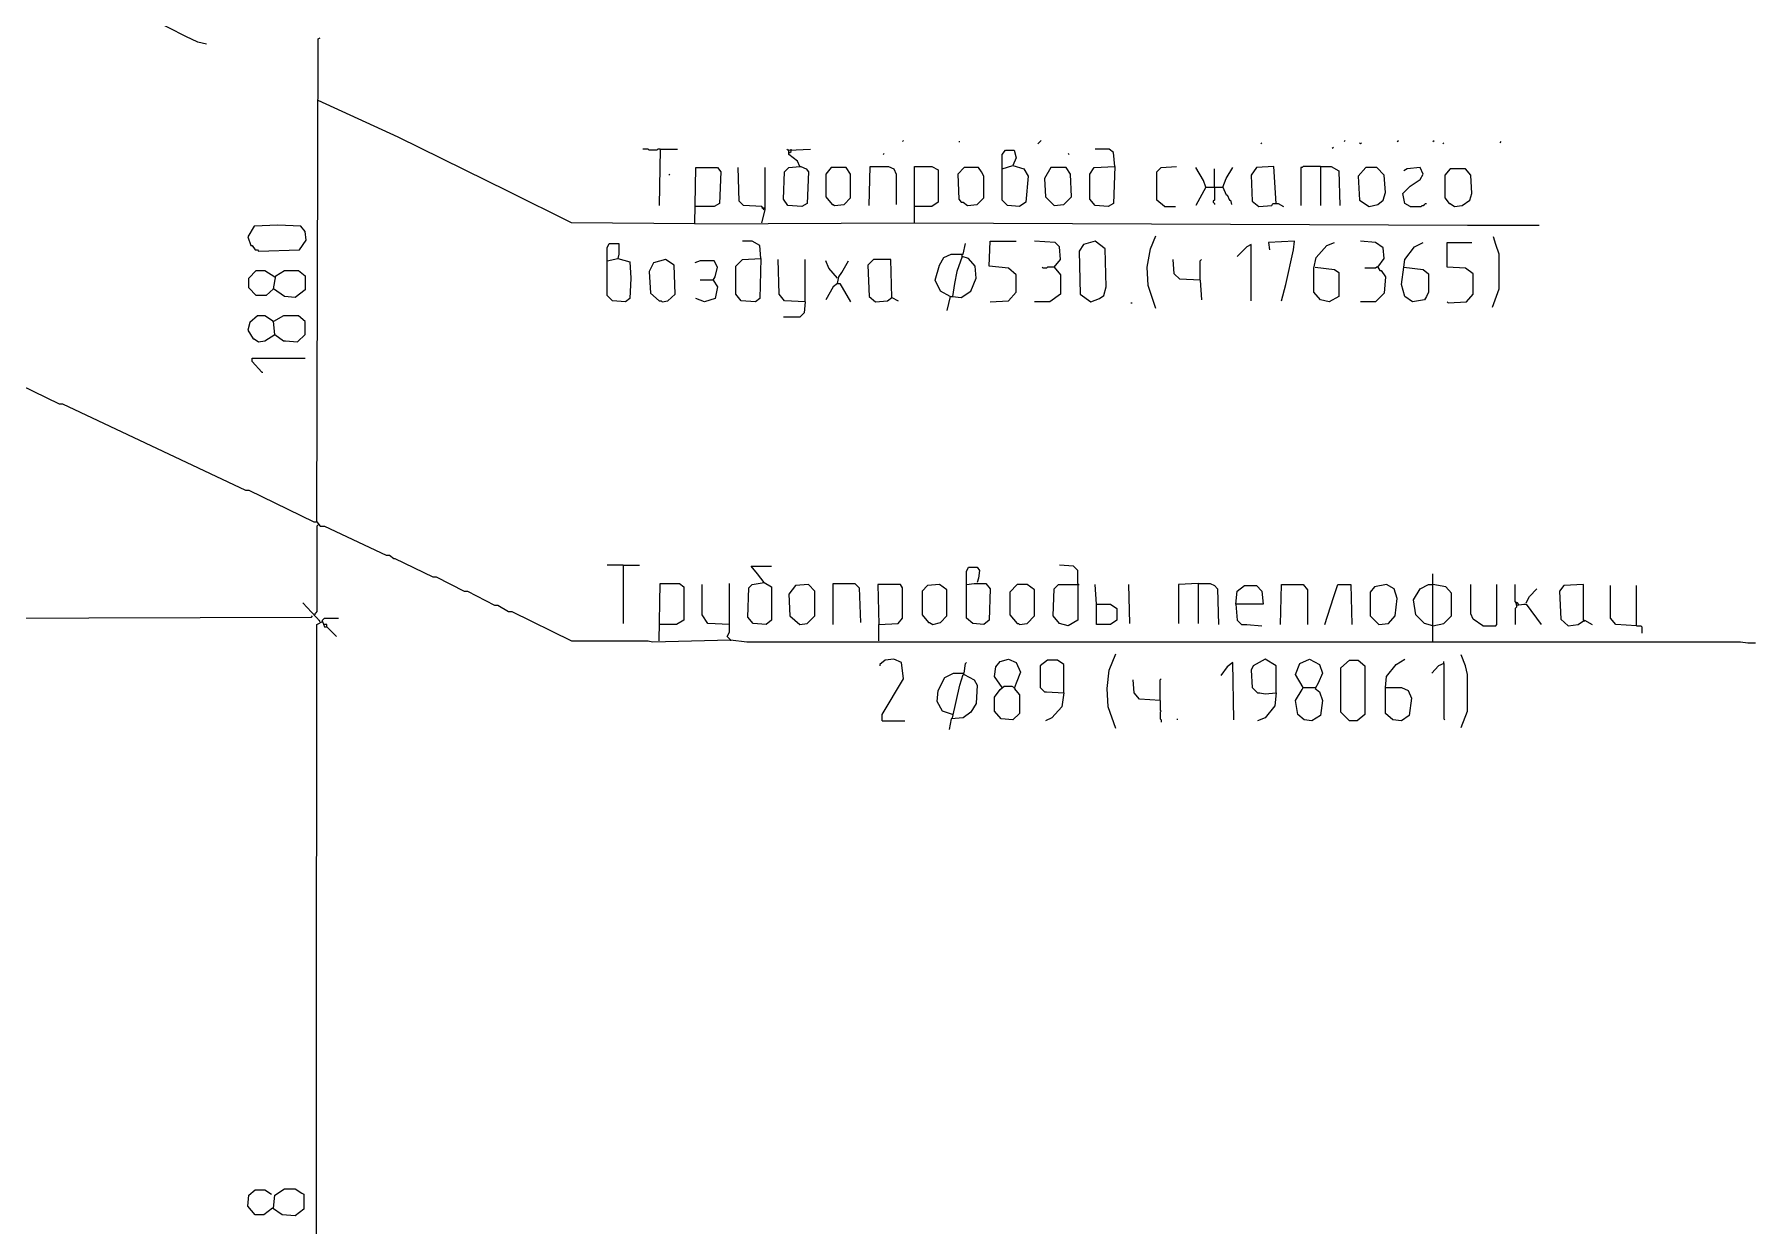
# Model space of a CAD drawing. Header units: inches. Extents: x -228863 to 215834, y 14270 to 189847.
# Drawn here: x 18770 to 23849, y 99947 to 103461 of the extents above; entities that cross this region are included whole.
import ezdxf

# ---------------------------------------------------------------- set-up
doc = ezdxf.new("R2010")
doc.units = ezdxf.units.IN
doc.header["$MEASUREMENT"] = 0
doc.layers.add('PFV', color=7, linetype='CONTINUOUS')

msp = doc.modelspace()

# ---------------------------------------------------------------- linework, layer by layer
at = {"layer": 'PFV', "color": 0}
for points in [[(19277.823, 103432.609, 0), (19252.269, 103438.998, 0), (19217.126, 103454.971, 0), (19015.863, 103557.201, 0), (18964.751, 103582.759, 0), (18955.166, 103592.344, 0), (18789.042, 103592.344, 0)], [(19603.678, 102023.766, 0), (19606.874, 103448.583, 0), (19613.263, 103451.779, 0)], [(20718.614, 102902.296, 0), (20354.424, 102905.492, 0), (20169.135, 102998.137, 0), (19843.28, 103157.872, 0), (19606.874, 103266.49, 0)], [(20616.384, 103122.728, 0), (20609.996, 103122.728, 0), (20606.799, 103119.532, 0), (20584.437, 103119.532, 0), (20581.245, 103122.728, 0), (20565.272, 103122.728, 0)], [(20616.384, 103122.728, 0), (20613.188, 102956.605, 0)], [(20616.384, 103122.728, 0), (20667.497, 103122.728, 0)], [(20996.547, 103119.532, 0), (20993.355, 103119.532, 0), (20990.159, 103122.728, 0)], [(21028.494, 103071.616, 0), (21022.106, 103087.589, 0), (20996.547, 103106.755, 0), (20996.547, 103119.532, 0), (21060.442, 103122.728, 0)], [(20996.547, 103113.143, 0), (20999.744, 103113.143, 0), (21002.936, 103116.34, 0), (21002.936, 103119.532, 0)], [(21002.936, 103119.532, 0), (21002.936, 103122.728, 0)], [(21331.987, 103145.091, 0), (21335.183, 103148.287, 0)], [(21498.11, 103145.091, 0), (21501.302, 103145.091, 0)], [(21625.894, 103065.223, 0), (21625.894, 103106.755, 0), (21635.479, 103119.532, 0), (21661.038, 103119.532, 0), (21667.426, 103097.17, 0), (21657.841, 103074.808, 0), (21689.788, 103065.223, 0), (21702.565, 103042.861, 0), (21696.177, 102966.19, 0), (21677.011, 102953.413, 0), (21641.868, 102956.605, 0), (21625.894, 102972.578, 0), (21625.894, 103065.223, 0), (21657.841, 103074.808, 0)], [(21731.32, 103138.702, 0), (21734.512, 103141.898, 0), (21737.709, 103145.091, 0), (21740.901, 103148.287, 0)], [(21958.137, 103071.616, 0), (21954.945, 103113.143, 0), (21942.163, 103122.728, 0), (21900.636, 103122.728, 0)], [(22389.417, 103138.702, 0), (22392.614, 103141.898, 0)], [(22600.265, 103125.925, 0), (22603.457, 103129.117, 0)], [(22635.404, 103145.091, 0), (22638.6, 103148.287, 0)], [(22683.325, 103138.702, 0), (22680.132, 103141.898, 0)], [(22683.325, 103138.702, 0), (22686.521, 103141.898, 0)], [(22791.943, 103145.091, 0), (22795.139, 103148.287, 0)], [(22897.369, 103145.091, 0), (22900.561, 103148.287, 0)], [(22926.119, 103138.702, 0), (22929.311, 103141.898, 0)], [(23095.435, 103141.898, 0), (23098.631, 103145.091, 0)], [(20718.614, 102902.296, 0), (21367.126, 102905.492, 0), (21367.126, 103071.616, 0), (21418.243, 103071.616, 0), (21437.408, 103062.031, 0), (21437.408, 102966.19, 0), (21418.243, 102953.413, 0), (21367.126, 102953.413, 0)], [(20718.614, 102902.296, 0), (20721.806, 103068.419, 0), (20785.7, 103068.419, 0), (20795.285, 103055.642, 0), (20792.088, 102962.998, 0), (20776.119, 102953.413, 0), (20718.614, 102953.413, 0)], [(20923.073, 102943.828, 0), (20916.68, 102953.413, 0), (20862.371, 102956.605, 0), (20849.594, 102969.386, 0), (20846.397, 103068.419, 0)], [(20916.68, 102905.492, 0), (20926.265, 102943.828, 0), (20926.265, 103068.419, 0)], [(21028.494, 103071.616, 0), (21031.691, 103071.616, 0), (21047.664, 103065.223, 0), (21054.053, 103055.642, 0), (21050.857, 102962.998, 0), (21034.883, 102953.413, 0), (20993.355, 102956.605, 0), (20980.574, 102975.775, 0), (20983.77, 103055.642, 0), (20996.547, 103068.419, 0), (21028.494, 103071.616, 0)], [(21130.724, 102956.605, 0), (21159.475, 102959.801, 0), (21178.645, 102978.971, 0), (21178.645, 103049.254, 0), (21165.863, 103068.419, 0), (21121.139, 103068.419, 0), (21105.166, 103049.254, 0), (21105.166, 102982.163, 0), (21124.336, 102959.801, 0), (21127.528, 102959.801, 0), (21130.724, 102956.605, 0)], [(21232.954, 102956.605, 0), (21236.146, 103071.616, 0), (21290.455, 103071.616, 0), (21306.428, 103065.223, 0), (21312.817, 103049.254, 0), (21312.817, 102959.801, 0)], [(21274.481, 103106.755, 0), (21277.678, 103109.951, 0)], [(21523.664, 102956.605, 0), (21552.419, 102959.801, 0), (21571.585, 102978.971, 0), (21571.585, 103042.861, 0), (21565.196, 103055.642, 0), (21555.611, 103068.419, 0), (21514.084, 103068.419, 0), (21494.914, 103049.254, 0), (21498.11, 102975.775, 0), (21504.499, 102966.19, 0), (21510.887, 102966.19, 0), (21523.664, 102956.605, 0)], [(21779.236, 102956.605, 0), (21807.991, 102959.801, 0), (21830.353, 102982.163, 0), (21827.157, 103049.254, 0), (21814.38, 103068.419, 0), (21769.656, 103068.419, 0), (21750.486, 103036.472, 0), (21753.682, 102982.163, 0), (21779.236, 102956.605, 0)], [(21823.965, 103106.755, 0), (21820.768, 103109.951, 0)], [(21958.137, 103071.616, 0), (21954.945, 102962.998, 0), (21938.971, 102953.413, 0), (21900.636, 102956.605, 0), (21884.662, 102975.775, 0), (21884.662, 103049.254, 0), (21897.439, 103068.419, 0), (21958.137, 103071.616, 0)], [(22105.095, 102953.413, 0), (22082.728, 102972.578, 0), (22082.728, 103055.642, 0), (22095.51, 103068.419, 0), (22140.234, 103071.616, 0)], [(22226.49, 103010.914, 0), (22220.102, 103030.084, 0), (22197.74, 103068.419, 0)], [(22252.049, 103010.914, 0), (22252.049, 103065.223, 0)], [(22277.603, 103010.914, 0), (22287.188, 103036.472, 0), (22306.358, 103068.419, 0)], [(22434.141, 102962.998, 0), (22427.753, 103071.616, 0), (22376.64, 103068.419, 0), (22360.667, 103046.057, 0), (22363.859, 102969.386, 0), (22383.029, 102953.413, 0), (22421.364, 102956.605, 0), (22424.556, 102962.998, 0), (22440.53, 102962.998, 0), (22456.503, 102953.413, 0)], [(22565.121, 103071.616, 0), (22514.009, 103071.616, 0), (22510.812, 103068.419, 0), (22507.62, 103068.419, 0), (22507.62, 102956.605, 0)], [(22565.121, 103071.616, 0), (22597.068, 103071.616, 0), (22619.43, 103058.834, 0), (22622.627, 102956.605, 0)], [(22565.121, 103071.616, 0), (22565.121, 102956.605, 0)], [(22708.883, 102953.413, 0), (22734.442, 102959.801, 0), (22750.415, 102972.578, 0), (22756.804, 102994.945, 0), (22753.607, 103046.057, 0), (22731.245, 103068.419, 0), (22699.298, 103068.419, 0), (22676.936, 103042.861, 0), (22680.132, 102972.578, 0), (22708.883, 102953.413, 0)], [(22830.278, 102953.413, 0), (22814.305, 102962.998, 0), (22807.916, 102991.748, 0), (22830.278, 103014.11, 0), (22859.033, 103033.28, 0), (22868.614, 103049.254, 0), (22859.033, 103068.419, 0), (22820.693, 103065.223, 0), (22811.113, 103058.834, 0)], [(22961.258, 102953.413, 0), (22983.625, 102956.605, 0), (23005.987, 102972.578, 0), (23012.375, 102991.748, 0), (23009.179, 103046.057, 0), (22993.205, 103065.223, 0), (22948.481, 103065.223, 0), (22932.508, 103046.057, 0), (22932.508, 102978.971, 0), (22945.285, 102962.998, 0), (22948.481, 102962.998, 0), (22961.258, 102953.413, 0)], [(20641.943, 103046.057, 0), (20645.135, 103049.254, 0)], [(22226.49, 103010.914, 0), (22197.74, 102956.605, 0)], [(22226.49, 103010.914, 0), (22277.603, 103010.914, 0), (22287.188, 102988.552, 0), (22290.384, 102988.552, 0), (22296.773, 102972.578, 0), (22299.965, 102972.578, 0), (22303.161, 102959.801, 0)], [(22252.049, 103010.914, 0), (22252.049, 102972.578, 0), (22248.852, 102969.386, 0), (22248.852, 102966.19, 0), (22252.049, 102962.998, 0), (22252.049, 102959.801, 0)], [(22830.278, 102953.413, 0), (22862.225, 102953.413, 0), (22865.422, 102956.605, 0), (22868.614, 102956.605, 0), (22871.81, 102959.801, 0), (22875.002, 102962.998, 0), (22878.199, 102962.998, 0)], [(20916.68, 102950.216, 0), (20923.073, 102950.216, 0)], [(22105.095, 102953.413, 0), (22137.038, 102953.413, 0)], [(19431.17, 102822.433, 0), (19552.565, 102825.625, 0), (19571.731, 102854.38, 0), (19568.539, 102879.934, 0), (19555.762, 102895.907, 0), (19488.671, 102899.104, 0), (19418.389, 102895.907, 0), (19399.223, 102863.96, 0), (19408.804, 102838.406, 0), (19412, 102838.406, 0), (19421.585, 102825.625, 0), (19427.974, 102825.625, 0), (19431.17, 102822.433, 0)], [(21367.126, 102905.492, 0), (22999.594, 102899.104, 0), (23210.442, 102899.104, 0)], [(22079.536, 102653.113, 0), (22057.174, 102720.203, 0), (22053.978, 102774.512, 0), (22063.563, 102828.821, 0), (22079.536, 102867.157, 0)], [(23073.073, 102656.309, 0), (23092.243, 102710.618, 0), (23092.243, 102812.848, 0), (23082.658, 102841.598, 0), (23076.269, 102863.96, 0)], [(20459.845, 102793.678, 0), (20491.792, 102800.071, 0), (20526.936, 102790.486, 0), (20530.128, 102742.565, 0), (20526.936, 102681.868, 0), (20514.155, 102672.283, 0), (20475.819, 102675.479, 0), (20459.845, 102691.453, 0), (20459.845, 102742.565, 0), (20459.845, 102758.539, 0), (20459.845, 102832.013, 0), (20466.234, 102844.795, 0), (20494.989, 102844.795, 0), (20494.989, 102812.848, 0), (20491.792, 102800.071, 0)], [(20913.488, 102800.071, 0), (20910.291, 102838.406, 0), (20887.929, 102851.183, 0), (20859.179, 102851.183, 0)], [(21472.552, 102688.256, 0), (21443.801, 102704.23, 0), (21427.828, 102736.177, 0), (21440.605, 102780.901, 0), (21453.382, 102803.263, 0), (21475.748, 102812.848, 0), (21510.887, 102812.848, 0), (21517.276, 102844.795, 0)], [(21507.691, 102806.459, 0), (21507.691, 102812.848, 0)], [(21590.755, 102672.283, 0), (21645.064, 102675.479, 0), (21667.426, 102701.033, 0), (21667.426, 102752.15, 0), (21645.064, 102771.316, 0), (21587.558, 102777.704, 0), (21590.755, 102851.183, 0), (21667.426, 102851.183, 0)], [(21779.236, 102774.512, 0), (21798.406, 102796.874, 0), (21795.21, 102835.21, 0), (21782.433, 102847.987, 0), (21721.735, 102851.183, 0)], [(21887.854, 102672.283, 0), (21913.413, 102681.868, 0), (21926.194, 102691.453, 0), (21932.583, 102717.007, 0), (21929.386, 102828.821, 0), (21900.636, 102851.183, 0), (21865.492, 102841.598, 0), (21852.715, 102822.433, 0), (21855.912, 102694.645, 0), (21887.854, 102672.283, 0)], [(22360.667, 102675.479, 0), (22360.667, 102841.598, 0), (22347.885, 102835.21, 0), (22319.135, 102806.459, 0)], [(22450.115, 102675.479, 0), (22462.896, 102723.395, 0), (22485.258, 102825.625, 0), (22488.45, 102851.183, 0), (22411.779, 102847.987, 0), (22414.976, 102825.625, 0)], [(22549.148, 102774.512, 0), (22606.653, 102768.124, 0), (22619.43, 102758.539, 0), (22619.43, 102688.256, 0), (22590.68, 102672.283, 0), (22565.121, 102678.671, 0), (22545.956, 102701.033, 0), (22545.956, 102771.316, 0), (22552.344, 102803.263, 0), (22584.291, 102838.406, 0), (22606.653, 102847.987, 0)], [(22734.442, 102774.512, 0), (22753.607, 102800.071, 0), (22750.415, 102832.013, 0), (22728.049, 102847.987, 0), (22683.325, 102851.183, 0)], [(22811.113, 102774.512, 0), (22814.305, 102796.874, 0), (22843.06, 102835.21, 0), (22868.614, 102847.987, 0)], [(22942.093, 102669.086, 0), (22996.402, 102672.283, 0), (23015.567, 102694.645, 0), (23015.567, 102755.342, 0), (22993.205, 102771.316, 0), (22938.896, 102774.512, 0), (22938.896, 102847.987, 0), (23012.375, 102847.987, 0)], [(19475.894, 102710.618, 0), (19482.283, 102748.954, 0), (19507.841, 102764.927, 0), (19549.369, 102764.927, 0), (19568.539, 102748.954, 0), (19568.539, 102707.426, 0), (19539.788, 102685.06, 0), (19507.841, 102688.256, 0), (19475.894, 102710.618, 0), (19453.532, 102691.453, 0), (19424.777, 102691.453, 0), (19402.415, 102713.815, 0), (19402.415, 102742.565, 0), (19424.777, 102764.927, 0), (19450.336, 102764.927, 0), (19479.086, 102745.762, 0)], [(20622.773, 102672.283, 0), (20638.746, 102675.479, 0), (20661.108, 102694.645, 0), (20657.916, 102780.901, 0), (20632.358, 102796.874, 0), (20597.219, 102787.289, 0), (20584.437, 102761.735, 0), (20587.634, 102697.841, 0), (20613.188, 102675.479, 0), (20619.581, 102675.479, 0), (20622.773, 102672.283, 0)], [(20772.923, 102736.177, 0), (20779.311, 102745.762, 0), (20785.7, 102774.512, 0), (20776.119, 102793.678, 0), (20734.587, 102793.678, 0), (20718.614, 102787.289, 0)], [(20913.488, 102800.071, 0), (20910.291, 102681.868, 0), (20897.514, 102672.283, 0), (20855.982, 102675.479, 0), (20840.009, 102694.645, 0), (20840.009, 102777.704, 0), (20859.179, 102796.874, 0), (20913.488, 102800.071, 0)], [(21044.468, 102672.283, 0), (20983.77, 102675.479, 0), (20967.797, 102694.645, 0), (20964.6, 102796.874, 0)], [(21044.468, 102672.283, 0), (21044.468, 102796.874, 0)], [(21140.309, 102742.565, 0), (21114.751, 102771.316, 0), (21105.166, 102793.678, 0)], [(21140.309, 102726.592, 0), (21143.501, 102745.762, 0), (21153.086, 102758.539, 0), (21172.256, 102793.678, 0)], [(21300.04, 102685.06, 0), (21296.848, 102796.874, 0), (21245.731, 102796.874, 0), (21229.757, 102780.901, 0), (21232.954, 102688.256, 0), (21252.119, 102672.283, 0), (21287.263, 102675.479, 0), (21300.04, 102685.06, 0), (21319.21, 102675.479, 0)], [(21472.552, 102688.256, 0), (21478.94, 102688.256, 0), (21504.499, 102685.06, 0), (21533.249, 102704.23, 0), (21549.223, 102742.565, 0), (21546.026, 102777.704, 0), (21526.861, 102800.071, 0), (21507.691, 102806.459, 0), (21491.717, 102761.735, 0), (21485.329, 102726.592, 0), (21478.94, 102688.256, 0)], [(21779.236, 102774.512, 0), (21798.406, 102752.15, 0), (21798.406, 102694.645, 0), (21766.459, 102672.283, 0), (21721.735, 102672.283, 0)], [(21779.236, 102774.512, 0), (21760.071, 102774.512, 0), (21756.874, 102771.316, 0), (21747.294, 102771.316, 0), (21744.097, 102774.512, 0)], [(22210.517, 102736.177, 0), (22149.819, 102739.369, 0), (22133.845, 102755.342, 0), (22130.649, 102796.874, 0)], [(22210.517, 102736.177, 0), (22210.517, 102793.678, 0), (22213.713, 102796.874, 0)], [(22734.442, 102774.512, 0), (22740.83, 102764.927, 0), (22744.022, 102764.927, 0), (22756.804, 102745.762, 0), (22753.607, 102697.841, 0), (22728.049, 102672.283, 0), (22683.325, 102672.283, 0)], [(22734.442, 102774.512, 0), (22731.245, 102774.512, 0), (22728.049, 102771.316, 0), (22696.102, 102771.316, 0)], [(22811.113, 102774.512, 0), (22868.614, 102768.124, 0), (22884.587, 102755.342, 0), (22884.587, 102701.033, 0), (22878.199, 102688.256, 0), (22871.81, 102678.671, 0), (22836.667, 102672.283, 0), (22814.305, 102688.256, 0), (22804.724, 102723.395, 0), (22811.113, 102774.512, 0)], [(20772.923, 102736.177, 0), (20785.7, 102717.007, 0), (20779.311, 102681.868, 0), (20747.364, 102672.283, 0), (20721.806, 102681.868, 0)], [(20772.923, 102736.177, 0), (20734.587, 102736.177, 0)], [(21140.309, 102726.592, 0), (21127.528, 102717.007, 0), (21105.166, 102678.671, 0)], [(21140.309, 102726.592, 0), (21146.698, 102726.592, 0), (21178.645, 102672.283, 0)], [(22210.517, 102736.177, 0), (22213.713, 102678.671, 0)], [(21044.468, 102672.283, 0), (21041.272, 102640.336, 0), (21028.494, 102627.558, 0), (20980.574, 102627.558, 0)], [(21472.552, 102688.256, 0), (21462.967, 102646.724, 0)], [(22006.057, 102669.086, 0), (22009.254, 102669.086, 0)], [(22942.093, 102669.086, 0), (22938.896, 102672.283, 0)], [(19479.086, 102576.442, 0), (19475.894, 102614.777, 0), (19450.336, 102630.751, 0), (19427.974, 102630.751, 0), (19405.611, 102611.585, 0), (19399.223, 102589.223, 0), (19415.196, 102563.664, 0), (19418.389, 102563.664, 0), (19431.17, 102554.079, 0), (19450.336, 102557.276, 0), (19479.086, 102576.442, 0), (19504.645, 102557.276, 0), (19511.033, 102557.276, 0), (19546.177, 102554.079, 0), (19568.539, 102576.442, 0), (19568.539, 102614.777, 0), (19549.369, 102630.751, 0), (19504.645, 102630.751, 0), (19475.894, 102614.777, 0)], [(19475.894, 102614.777, 0), (19472.698, 102614.777, 0)], [(19479.086, 102576.442, 0), (19479.086, 102573.249, 0)], [(18533.47, 102522.132, 0), (18843.351, 102371.987, 0), (18852.936, 102371.987, 0), (19392.83, 102116.415, 0), (19402.415, 102116.415, 0), (19594.097, 102023.766, 0), (19603.678, 102023.766, 0), (19613.263, 102010.989, 0), (19626.04, 102010.989, 0), (19808.137, 101924.733, 0), (19817.722, 101924.733, 0), (19830.499, 101915.148, 0), (19833.695, 101915.148, 0), (19945.506, 101860.839, 0), (19955.091, 101860.839, 0), (20038.15, 101819.311, 0), (20047.735, 101819.311, 0), (20127.603, 101777.779, 0), (20137.188, 101777.779, 0), (20169.135, 101758.614, 0), (20178.715, 101758.614, 0), (20354.424, 101672.358, 0), (20581.245, 101672.358, 0), (20594.022, 101669.161, 0), (20824.035, 101675.55, 0), (20871.956, 101669.161, 0), (23804.649, 101669.161, 0), (23827.011, 101665.965, 0), (23849.373, 101665.965, 0)], [(19440.751, 102464.631, 0), (19412, 102496.578, 0), (19412, 102506.159, 0), (19568.539, 102506.159, 0)], [(19440.751, 102464.631, 0), (19443.947, 102464.631, 0)], [(19606.874, 102014.185, 0), (19603.678, 102010.989, 0), (19603.678, 101758.614, 0), (19600.486, 101755.417, 0), (19597.289, 101752.221, 0), (19597.289, 101749.029, 0)], [(20507.766, 101895.982, 0), (20459.845, 101895.982, 0)], [(20507.766, 101895.982, 0), (20555.687, 101895.982, 0)], [(20507.766, 101895.982, 0), (20507.766, 101723.47, 0)], [(21849.519, 101841.673, 0), (21849.519, 101880.009, 0), (21836.742, 101892.786, 0), (21795.21, 101895.982, 0)], [(20923.073, 101844.865, 0), (20945.435, 101832.088, 0), (20945.435, 101733.055, 0), (20929.461, 101720.274, 0), (20891.126, 101723.47, 0), (20875.152, 101742.64, 0), (20878.344, 101828.896, 0), (20887.929, 101838.477, 0), (20923.073, 101844.865, 0), (20903.903, 101870.424, 0), (20884.737, 101892.786, 0), (20945.435, 101892.786, 0)], [(21520.472, 101838.477, 0), (21542.834, 101841.673, 0), (21577.974, 101841.673, 0), (21590.755, 101825.7, 0), (21587.558, 101733.055, 0), (21571.585, 101720.274, 0), (21539.638, 101723.47, 0), (21520.472, 101739.444, 0), (21520.472, 101876.812, 0), (21526.861, 101889.594, 0), (21552.419, 101889.594, 0), (21558.808, 101880.009, 0), (21555.611, 101857.647, 0), (21552.419, 101844.865, 0)], [(22897.369, 101669.161, 0), (22897.369, 101870.424, 0)], [(20613.188, 101672.358, 0), (20616.384, 101841.673, 0), (20673.89, 101841.673, 0), (20686.667, 101832.088, 0), (20686.667, 101733.055, 0), (20664.305, 101720.274, 0), (20613.188, 101720.274, 0)], [(20820.843, 101720.274, 0), (20756.949, 101723.47, 0), (20740.976, 101749.029, 0), (20740.976, 101838.477, 0)], [(20824.035, 101675.55, 0), (20814.455, 101685.135, 0), (20820.843, 101697.912, 0), (20820.843, 101841.673, 0)], [(21028.494, 101720.274, 0), (21050.857, 101723.47, 0), (21073.219, 101745.832, 0), (21073.219, 101819.311, 0), (21054.053, 101838.477, 0), (21015.717, 101835.285, 0), (20996.547, 101809.726, 0), (20999.744, 101745.832, 0), (21028.494, 101720.274, 0)], [(21127.528, 101720.274, 0), (21127.528, 101841.673, 0), (21191.422, 101841.673, 0), (21204.199, 101828.896, 0), (21207.395, 101726.667, 0)], [(21261.704, 101672.358, 0), (21261.704, 101720.274, 0), (21319.21, 101723.47, 0), (21331.987, 101739.444, 0), (21331.987, 101828.896, 0), (21325.598, 101838.477, 0), (21258.508, 101838.477, 0), (21261.704, 101720.274, 0)], [(21421.435, 101720.274, 0), (21443.801, 101726.667, 0), (21462.967, 101745.832, 0), (21462.967, 101822.503, 0), (21440.605, 101838.477, 0), (21405.466, 101835.285, 0), (21389.492, 101819.311, 0), (21389.492, 101749.029, 0), (21408.658, 101726.667, 0), (21411.854, 101726.667, 0), (21421.435, 101720.274, 0)], [(21677.011, 101720.274, 0), (21699.373, 101723.47, 0), (21721.735, 101745.832, 0), (21721.735, 101822.503, 0), (21699.373, 101838.477, 0), (21670.618, 101838.477, 0), (21648.256, 101816.115, 0), (21648.256, 101749.029, 0), (21670.618, 101723.47, 0), (21673.815, 101723.47, 0), (21677.011, 101720.274, 0)], [(21849.519, 101841.673, 0), (21849.519, 101733.055, 0), (21820.768, 101717.082, 0), (21795.21, 101723.47, 0), (21776.044, 101745.832, 0), (21779.236, 101825.7, 0), (21792.018, 101838.477, 0), (21852.715, 101838.477, 0)], [(21903.828, 101780.976, 0), (21900.636, 101838.477, 0)], [(22002.865, 101723.47, 0), (21999.669, 101838.477, 0)], [(22204.128, 101841.673, 0), (22146.623, 101838.477, 0), (22146.623, 101723.47, 0)], [(22204.128, 101841.673, 0), (22239.267, 101841.673, 0), (22252.049, 101835.285, 0), (22261.629, 101825.7, 0), (22264.826, 101720.274, 0)], [(22204.128, 101841.673, 0), (22204.128, 101723.47, 0)], [(22315.938, 101780.976, 0), (22319.135, 101819.311, 0), (22341.497, 101835.285, 0), (22376.64, 101835.285, 0), (22392.614, 101819.311, 0), (22395.806, 101780.976, 0), (22315.938, 101780.976, 0), (22319.135, 101733.055, 0), (22331.912, 101720.274, 0), (22347.885, 101720.274, 0), (22392.614, 101717.082, 0)], [(22446.923, 101720.274, 0), (22450.115, 101838.477, 0), (22514.009, 101838.477, 0), (22526.786, 101822.503, 0), (22526.786, 101720.274, 0)], [(22577.903, 101720.274, 0), (22603.457, 101800.141, 0), (22616.238, 101838.477, 0), (22654.574, 101838.477, 0), (22657.766, 101720.274, 0)], [(22737.634, 101720.274, 0), (22766.384, 101723.47, 0), (22785.554, 101745.832, 0), (22791.943, 101796.949, 0), (22782.358, 101825.7, 0), (22759.996, 101838.477, 0), (22724.857, 101832.088, 0), (22712.075, 101816.115, 0), (22712.075, 101745.832, 0), (22737.634, 101720.274, 0)], [(22897.369, 101717.082, 0), (22871.81, 101723.47, 0), (22846.252, 101749.029, 0), (22839.863, 101793.753, 0), (22859.033, 101825.7, 0), (22884.587, 101838.477, 0), (22897.369, 101838.477, 0)], [(22897.369, 101717.082, 0), (22929.311, 101723.47, 0), (22951.678, 101745.832, 0), (22951.678, 101812.923, 0), (22935.704, 101832.088, 0), (22897.369, 101838.477, 0)], [(23044.322, 101717.082, 0), (23015.567, 101736.247, 0), (23009.179, 101752.221, 0), (23009.179, 101838.477, 0)], [(23044.322, 101717.082, 0), (23082.658, 101717.082, 0), (23085.85, 101720.274, 0), (23085.85, 101838.477, 0)], [(23143.355, 101777.779, 0), (23143.355, 101784.168, 0), (23140.159, 101787.364, 0), (23140.159, 101838.477, 0)], [(23172.106, 101784.168, 0), (23181.691, 101803.338, 0), (23204.053, 101825.7, 0)], [(23341.422, 101733.055, 0), (23341.422, 101838.477, 0), (23283.921, 101835.285, 0), (23271.143, 101819.311, 0), (23274.336, 101736.247, 0), (23296.698, 101717.082, 0), (23325.453, 101720.274, 0), (23344.618, 101733.055, 0), (23366.98, 101720.274, 0)], [(23497.96, 101717.082, 0), (23437.263, 101720.274, 0), (23421.289, 101739.444, 0), (23421.289, 101835.285, 0)], [(23497.96, 101717.082, 0), (23497.96, 101835.285, 0)], [(17456.874, 101745.832, 0), (17731.611, 101745.832, 0), (17763.558, 101742.64, 0), (18590.976, 101742.64, 0), (18600.556, 101739.444, 0), (19587.704, 101742.64, 0), (19590.901, 101745.832, 0)], [(19613.263, 101729.859, 0), (19562.15, 101784.168, 0)], [(21903.828, 101780.976, 0), (21945.36, 101780.976, 0), (21964.53, 101768.194, 0), (21964.53, 101733.055, 0), (21945.36, 101720.274, 0), (21903.828, 101720.274, 0), (21903.828, 101780.976, 0)], [(23143.355, 101784.168, 0), (23140.159, 101784.168, 0)], [(23143.355, 101777.779, 0), (23143.355, 101771.391, 0), (23140.159, 101768.194, 0), (23140.159, 101720.274, 0)], [(23149.744, 101777.779, 0), (23149.744, 101780.976, 0), (23146.552, 101784.168, 0), (23143.355, 101784.168, 0)], [(23143.355, 101777.779, 0), (23165.717, 101780.976, 0), (23172.106, 101780.976, 0), (23216.834, 101720.274, 0)], [(19610.071, 97592.786, 0), (19594.097, 97602.366, 0), (19600.486, 97615.148, 0), (19603.678, 101720.274, 0), (19619.651, 101729.859, 0), (19626.04, 101713.885, 0), (19632.433, 101713.885, 0), (19661.183, 101685.135, 0)], [(19613.263, 101729.859, 0), (19610.071, 101733.055, 0)], [(19619.651, 101729.859, 0), (19619.651, 101733.055, 0), (19622.848, 101736.247, 0), (19626.04, 101739.444, 0), (19667.572, 101739.444, 0)], [(19619.651, 101729.859, 0), (19619.651, 101726.667, 0)], [(19632.433, 101713.885, 0), (19632.433, 101720.274, 0), (19626.04, 101720.274, 0)], [(23341.422, 101733.055, 0), (23344.618, 101729.859, 0)], [(23497.96, 101717.082, 0), (23510.742, 101717.082, 0), (23513.934, 101713.885, 0), (23513.934, 101694.72, 0)], [(20824.035, 101675.55, 0), (20824.035, 101672.358, 0)], [(21271.289, 101435.951, 0), (21271.289, 101455.121, 0), (21335.183, 101560.543, 0), (21328.79, 101608.464, 0), (21306.428, 101618.049, 0), (21280.874, 101614.852, 0), (21264.901, 101602.075, 0), (21264.901, 101598.879, 0)], [(21478.94, 101455.121, 0), (21450.19, 101464.702, 0), (21434.216, 101493.457, 0), (21437.408, 101525.404, 0), (21456.578, 101563.74, 0), (21482.137, 101576.517, 0), (21514.084, 101576.517, 0), (21517.276, 101605.267, 0), (21520.472, 101608.464, 0)], [(21625.894, 101534.985, 0), (21603.532, 101566.932, 0), (21606.728, 101595.687, 0), (21619.506, 101611.656, 0), (21645.064, 101618.049, 0), (21667.426, 101608.464, 0), (21680.203, 101579.713, 0), (21667.426, 101547.766, 0), (21661.038, 101531.792, 0), (21677.011, 101512.623, 0), (21677.011, 101458.313, 0), (21657.841, 101439.148, 0), (21622.702, 101442.34, 0), (21603.532, 101464.702, 0), (21603.532, 101506.234, 0), (21619.506, 101528.596, 0), (21632.283, 101538.181, 0), (21654.645, 101538.181, 0), (21661.038, 101534.985, 0)], [(21807.991, 101519.011, 0), (21807.991, 101602.075, 0), (21788.821, 101614.852, 0), (21760.071, 101614.852, 0), (21737.709, 101598.879, 0), (21737.709, 101534.985, 0), (21750.486, 101522.208, 0), (21756.874, 101522.208, 0), (21807.991, 101519.011, 0), (21801.603, 101477.483, 0), (21772.848, 101445.536, 0), (21753.682, 101435.951, 0)], [(21961.333, 101413.589, 0), (21938.971, 101477.483, 0), (21935.775, 101531.792, 0), (21942.163, 101586.102, 0), (21961.333, 101634.022, 0)], [(22309.55, 101439.148, 0), (22306.358, 101608.464, 0), (22290.384, 101595.687, 0), (22271.214, 101570.128, 0)], [(22434.141, 101519.011, 0), (22434.141, 101598.879, 0), (22402.194, 101618.049, 0), (22367.055, 101598.879, 0), (22360.667, 101586.102, 0), (22363.859, 101534.985, 0), (22379.832, 101519.011, 0), (22386.221, 101519.011, 0), (22402.194, 101515.819, 0), (22434.141, 101519.011, 0), (22430.949, 101480.675, 0), (22402.194, 101445.536, 0), (22379.832, 101435.951, 0)], [(22514.009, 101534.985, 0), (22491.647, 101573.32, 0), (22504.424, 101605.267, 0), (22533.174, 101618.049, 0), (22561.929, 101602.075, 0), (22571.514, 101576.517, 0), (22558.733, 101547.766, 0), (22549.148, 101531.792, 0), (22561.929, 101522.208, 0), (22571.514, 101496.649, 0), (22565.121, 101451.925, 0), (22539.567, 101435.951, 0), (22517.205, 101439.148, 0), (22498.035, 101455.121, 0), (22491.647, 101496.649, 0), (22510.812, 101528.596, 0), (22514.009, 101534.985, 0), (22549.148, 101534.985, 0)], [(22651.377, 101435.951, 0), (22625.823, 101461.51, 0), (22625.823, 101592.49, 0), (22651.377, 101614.852, 0), (22676.936, 101614.852, 0), (22696.102, 101598.879, 0), (22696.102, 101455.121, 0), (22673.74, 101435.951, 0), (22651.377, 101435.951, 0)], [(22756.804, 101534.985, 0), (22759.996, 101566.932, 0), (22788.751, 101602.075, 0), (22814.305, 101618.049, 0)], [(22929.311, 101605.267, 0), (22913.342, 101598.879, 0), (22894.172, 101576.517, 0)], [(22929.311, 101605.267, 0), (22929.311, 101611.656, 0)], [(22929.311, 101605.267, 0), (22929.311, 101442.34, 0), (22932.508, 101439.148, 0)], [(22980.428, 101416.786, 0), (22999.594, 101464.702, 0), (22999.594, 101573.32, 0), (22993.205, 101598.879, 0), (22980.428, 101630.826, 0)], [(21478.94, 101445.536, 0), (21501.302, 101541.377, 0), (21510.887, 101573.32, 0), (21514.084, 101573.32, 0), (21542.834, 101557.347, 0), (21552.419, 101541.377, 0), (21549.223, 101487.068, 0), (21533.249, 101461.51, 0), (21510.887, 101445.536, 0), (21475.748, 101442.34, 0), (21469.355, 101410.393, 0)], [(22092.313, 101496.649, 0), (22031.616, 101499.845, 0), (22015.642, 101519.011, 0), (22012.446, 101557.347, 0)], [(22092.313, 101496.649, 0), (22092.313, 101557.347, 0), (22095.51, 101560.543, 0)], [(21661.038, 101534.985, 0), (21664.23, 101531.792, 0)], [(22092.313, 101496.649, 0), (22092.313, 101467.898, 0), (22095.51, 101464.702, 0), (22092.313, 101461.51, 0), (22092.313, 101442.34, 0), (22095.51, 101439.148, 0), (22095.51, 101432.755, 0)], [(22756.804, 101534.985, 0), (22804.724, 101534.985, 0), (22823.89, 101525.404, 0), (22833.475, 101503.038, 0), (22827.086, 101451.925, 0), (22804.724, 101435.951, 0), (22779.166, 101439.148, 0), (22756.804, 101458.313, 0), (22756.804, 101534.985, 0)], [(22143.43, 101439.148, 0), (22143.43, 101442.34, 0)], [(21271.289, 101435.951, 0), (21338.375, 101435.951, 0)], [(19475.894, 99998.358, 0), (19479.086, 100036.693, 0), (19507.841, 100055.863, 0), (19539.788, 100055.863, 0), (19558.954, 100043.082, 0), (19565.342, 100039.89, 0), (19565.342, 99995.161, 0), (19539.788, 99975.996, 0), (19501.448, 99979.188, 0), (19472.698, 99998.358, 0), (19447.139, 99979.188, 0), (19421.585, 99979.188, 0), (19399.223, 100004.746, 0), (19402.415, 100036.693, 0), (19421.585, 100052.667, 0), (19450.336, 100052.667, 0), (19469.506, 100039.89, 0)]]:
    msp.add_polyline3d(points, dxfattribs=at)

doc.saveas('drawing.dxf')
